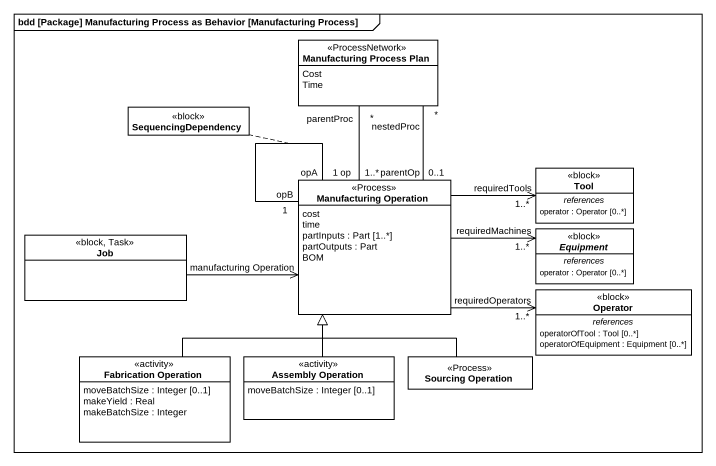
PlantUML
@startuml
mainframe bdd [Package] Manufacturing Process as Behavior [Manufacturing Process]
hide circle
hide empty members
class "Manufacturing Process Plan" as Manufacturing_Process_Plan <<ProcessNetwork>> {
  Cost
  Time
}
class SequencingDependency <<block>>
class "Manufacturing Operation" as Manufacturing_Operation <<Process>> {
  cost
  time
  partInputs : Part [1..*]
  partOutputs : Part
  BOM
}
class Tool <<block>> {
  -- references --
  operator : Operator [0..*]
}
class Job <<block, Task>>
abstract class Equipment <<block>> {
  -- references --
  operator : Operator [0..*]
}
class Operator <<block>> {
  -- references --
  operatorOfTool : Tool [0..*]
  operatorOfEquipment : Equipment [0..*]
}
class "Fabrication Operation" as Fabrication_Operation <<activity>> {
  moveBatchSize : Integer [0..1]
  makeYield : Real
  makeBatchSize : Integer
}
class "Assembly Operation" as Assembly_Operation <<activity>> {
  moveBatchSize : Integer [0..1]
}
class "Sourcing Operation" as Sourcing_Operation <<Process>>
Manufacturing_Process_Plan "parentProc\n*" -- "op\n1..*" Manufacturing_Operation
Manufacturing_Process_Plan "nestedProc\n*" -- "parentOp\n0..1" Manufacturing_Operation
Manufacturing_Operation "1\nopA" -- "1\nopB" Manufacturing_Operation
(Manufacturing_Operation, Manufacturing_Operation) .. SequencingDependency
Tool "requiredTools\n1..*" <-left- Manufacturing_Operation
Job -right-> "manufacturing Operation" Manufacturing_Operation
Equipment "requiredMachines\n1..*" <-left- Manufacturing_Operation
Operator "requiredOperators\n1..*" <-left- Manufacturing_Operation
Fabrication_Operation -up-|> Manufacturing_Operation
Assembly_Operation -up-|> Manufacturing_Operation
Sourcing_Operation -up-|> Manufacturing_Operation
@enduml
